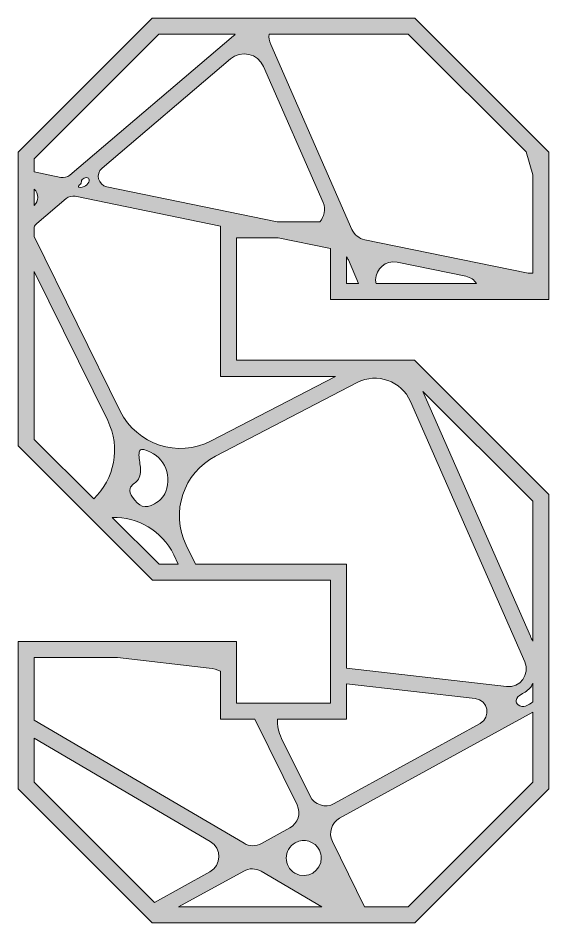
# Model space of a CAD drawing. Extents: x -1650 to 2650, y -4022 to 3022.
# Drawn here: x 919.9 to 1180.1, y -1822.5 to -1379 of the extents above; entities that cross this region are included whole.
import ezdxf

# ---------------------------------------------------------------- set-up
doc = ezdxf.new("R2010")
doc.units = 0
doc.header["$MEASUREMENT"] = 0
doc.layers.add('Layer 1', color=7, linetype='Continuous')

msp = doc.modelspace()

# ---------------------------------------------------------------- hatches: boundary and pattern name
at = {"layer": 'Layer 1', "true_color": 0xe6e7e8}
h = msp.add_hatch(color=254, dxfattribs=at)
h.dxf.hatch_style = 2
h.paths.add_polyline_path([(1176.27, -1440.86), (1164.12, -1428.71), (1120.26, -1384.86), (1114.36, -1378.96), (1108.97, -1378.96), (1047.48, -1378.96), (1029.12, -1378.96), (985.64, -1378.96), (919.92, -1444.67), (919.92, -1452.77), (919.92, -1463.82), (919.92, -1469.85), (919.92, -1490.79), (919.92, -1588.69), (950.6, -1619.31), (956.6, -1625.29), (985.76, -1654.4), (1002.33, -1654.4), (1010.82, -1654.4), (1073.01, -1654.4), (1073.01, -1696.71), (1073.01, -1704.37), (1073.01, -1714.78), (1049.01, -1714.78), (1032.08, -1714.78), (1026.99, -1714.78), (1026.99, -1705.23), (1026.99, -1685.99), (1026.99, -1684.52), (1025.88, -1684.52), (1018.33, -1684.52), (1008.92, -1684.52), (995.74, -1684.52), (966.86, -1684.52), (919.92, -1684.52), (919.92, -1686.8), (919.92, -1718.42), (919.92, -1727.24), (919.92, -1756.75), (979.52, -1816.36), (985.13, -1821.97), (985.64, -1822.47), (1082.11, -1822.47), (1097.14, -1822.47), (1114.37, -1822.47), (1180.08, -1756.68), (1180.08, -1721.55), (1180.08, -1707.25), (1180.08, -1699.17), (1180.08, -1692.44), (1180.08, -1612.5), (1116.84, -1549.31), (1114.24, -1546.71), (1089.27, -1546.71), (1026.99, -1546.71), (1026.99, -1486.65), (1047.31, -1486.65), (1073.01, -1491.92), (1073.01, -1516.9), (1090.28, -1516.9), (1099.6, -1516.9), (1144.93, -1516.9), (1164.68, -1516.9), (1180.08, -1516.9), (1180.08, -1513.87), (1180.08, -1500.34), (1180.08, -1481.98), (1180.08, -1455.45), (1180.08, -1444.67)])
edge = h.paths.add_edge_path()
edge.add_spline(control_points=[(1067.77, -1478.79), (1067.77, -1478.79), (1046.88, -1478.79), (1046.88, -1478.79), (1046.88, -1478.79), (963.43, -1461.68), (963.43, -1461.68), (959.11, -1460.8), (957.71, -1455.33), (961.06, -1452.47), (961.06, -1452.47), (1023.96, -1398.97), (1023.96, -1398.97), (1029.25, -1394.47), (1037.39, -1396.34), (1040.18, -1402.7), (1040.18, -1402.7), (1069.39, -1469.28), (1069.39, -1469.28), (1070.92, -1472.76), (1070.01, -1476.39), (1067.77, -1478.79)], knot_values=[0, 0, 0, 0, 1, 1, 1, 2, 2, 2, 3, 3, 3, 4, 4, 4, 5, 5, 5, 6, 6, 6, 7, 7, 7, 7], degree=3, periodic=1)
edge = h.paths.add_edge_path()
edge.add_spline(control_points=[(927.77, -1447.93), (927.77, -1447.93), (988.89, -1386.82), (988.89, -1386.82), (988.89, -1386.82), (1026.39, -1386.82), (1026.39, -1386.82), (1026.12, -1387.12), (1025.82, -1387.4), (1025.51, -1387.67), (1025.51, -1387.67), (945.29, -1455.89), (945.29, -1455.89), (944.05, -1456.95), (942.39, -1457.37), (940.8, -1457.05), (940.8, -1457.05), (927.77, -1454.38), (927.77, -1454.38), (927.77, -1454.38), (927.77, -1447.93), (927.77, -1447.93)], knot_values=[0, 0, 0, 0, 1, 1, 1, 2, 2, 2, 3, 3, 3, 4, 4, 4, 5, 5, 5, 6, 6, 6, 7, 7, 7, 7], degree=3, periodic=1)
edge = h.paths.add_edge_path()
edge.add_spline(control_points=[(954.81, -1458.69), (954.72, -1459.66), (953.72, -1460.64), (952.95, -1461.17), (952.31, -1461.62), (950.3, -1462.42), (949.63, -1461.84), (949.52, -1461.74), (949.48, -1461.57), (949.5, -1461.42), (949.56, -1460.74), (950.49, -1460.5), (950.8, -1459.89), (951.01, -1459.48), (950.89, -1458.97), (951.03, -1458.52), (951.26, -1457.78), (952.1, -1457.44), (952.85, -1457.27), (953.23, -1457.18), (953.63, -1457.12), (953.99, -1457.24), (954.56, -1457.45), (954.87, -1458.1), (954.81, -1458.69)], knot_values=[0, 0, 0, 0, 1, 1, 1, 2, 2, 2, 3, 3, 3, 4, 4, 4, 5, 5, 5, 6, 6, 6, 7, 7, 7, 8, 8, 8, 8], degree=3, periodic=1)
edge = h.paths.add_edge_path()
edge.add_spline(control_points=[(927.77, -1462.85), (928.93, -1463.87), (929.56, -1465.35), (929.56, -1466.85), (929.56, -1468.27), (929, -1469.7), (927.77, -1470.79), (927.77, -1470.79), (927.77, -1462.85), (927.77, -1462.85)], knot_values=[0, 0, 0, 0, 1, 1, 1, 2, 2, 2, 3, 3, 3, 3], degree=3, periodic=1)
edge = h.paths.add_edge_path()
edge.add_spline(control_points=[(927.77, -1585.44), (927.77, -1585.44), (927.77, -1503.13), (927.77, -1503.13), (927.77, -1503.13), (963.83, -1576.28), (963.83, -1576.28), (970.32, -1589.47), (967.16, -1604.94), (956.98, -1614.59), (956.98, -1614.59), (927.77, -1585.44), (927.77, -1585.44)], knot_values=[0, 0, 0, 0, 1, 1, 1, 2, 2, 2, 3, 3, 3, 4, 4, 4, 4], degree=3, periodic=1)
edge = h.paths.add_edge_path()
edge.add_spline(control_points=[(989.01, -1646.55), (989.01, -1646.55), (966.1, -1623.68), (966.1, -1623.68), (978.42, -1623.42), (990.38, -1630.17), (996.2, -1641.98), (996.2, -1641.98), (998.45, -1646.55), (998.45, -1646.55), (998.45, -1646.55), (989.01, -1646.55), (989.01, -1646.55)], knot_values=[0, 0, 0, 0, 1, 1, 1, 2, 2, 2, 3, 3, 3, 4, 4, 4, 4], degree=3, periodic=1)
edge = h.paths.add_edge_path()
edge.add_spline(control_points=[(979.89, -1599.09), (979.65, -1596.83), (979.04, -1594.58), (979.19, -1592.31), (979.22, -1591.64), (979.39, -1590.88), (979.97, -1590.55), (980.45, -1590.26), (981.06, -1590.36), (981.59, -1590.5), (990.83, -1592.82), (995.65, -1602.17), (992.28, -1611.04), (991.17, -1613.98), (989.43, -1615.44), (986.79, -1617.05), (982.07, -1619.91), (979.14, -1618.2), (975.96, -1613.71), (975.1, -1612.48), (974.36, -1610.94), (974.81, -1609.5), (975.34, -1607.77), (977.26, -1606.95), (978.44, -1605.58), (979.93, -1603.86), (980.13, -1601.36), (979.89, -1599.09)], knot_values=[0, 0, 0, 0, 1, 1, 1, 2, 2, 2, 3, 3, 3, 4, 4, 4, 5, 5, 5, 6, 6, 6, 7, 7, 7, 8, 8, 8, 9, 9, 9, 9], degree=3, periodic=1)
edge = h.paths.add_edge_path()
edge.add_spline(control_points=[(1006.94, -1646.55), (1006.94, -1646.55), (1002.37, -1637.27), (1002.37, -1637.27), (994.47, -1621.25), (1000.84, -1601.86), (1016.69, -1593.64), (1016.69, -1593.64), (1086.14, -1557.63), (1086.14, -1557.63), (1095.85, -1552.59), (1107.8, -1556.81), (1112.2, -1566.83), (1112.2, -1566.83), (1168.24, -1694.56), (1168.24, -1694.56), (1170.92, -1700.66), (1165.96, -1707.38), (1159.33, -1706.62), (1159.33, -1706.62), (1080.86, -1697.61), (1080.86, -1697.61), (1080.86, -1697.61), (1080.86, -1646.55), (1080.86, -1646.55), (1080.86, -1646.55), (1006.94, -1646.55), (1006.94, -1646.55)], knot_values=[0, 0, 0, 0, 1, 1, 1, 2, 2, 2, 3, 3, 3, 4, 4, 4, 5, 5, 5, 6, 6, 6, 7, 7, 7, 8, 8, 8, 9, 9, 9, 9], degree=3, periodic=1)
edge = h.paths.add_edge_path()
edge.add_spline(control_points=[(1172.23, -1714.17), (1170.11, -1715.71), (1167.29, -1717.48), (1165, -1715.6), (1164.36, -1715.08), (1163.95, -1714.25), (1164.02, -1713.42), (1164.13, -1712.07), (1165.4, -1711.13), (1166.56, -1710.44), (1168.24, -1709.44), (1170.01, -1708.47), (1171.17, -1706.91), (1171.61, -1706.31), (1171.94, -1705.66), (1172.23, -1704.98), (1172.23, -1704.98), (1172.23, -1714.17), (1172.23, -1714.17)], knot_values=[0, 0, 0, 0, 1, 1, 1, 2, 2, 2, 3, 3, 3, 4, 4, 4, 5, 5, 5, 6, 6, 6, 6], degree=3, periodic=1)
edge = h.paths.add_edge_path()
edge.add_spline(control_points=[(1080.86, -1722.64), (1080.86, -1722.64), (1080.86, -1705.27), (1080.86, -1705.27), (1080.86, -1705.27), (1143.96, -1712.52), (1143.96, -1712.52), (1150.28, -1713.24), (1151.93, -1721.65), (1146.36, -1724.7), (1146.36, -1724.7), (1074.81, -1764.01), (1074.81, -1764.01), (1070.53, -1766.36), (1065.15, -1764.67), (1062.99, -1760.28), (1062.99, -1760.28), (1049.05, -1732), (1049.05, -1732), (1047.53, -1728.91), (1046.9, -1725.72), (1047.02, -1722.64), (1047.02, -1722.64), (1080.86, -1722.64), (1080.86, -1722.64)], knot_values=[0, 0, 0, 0, 1, 1, 1, 2, 2, 2, 3, 3, 3, 4, 4, 4, 5, 5, 5, 6, 6, 6, 7, 7, 7, 8, 8, 8, 8], degree=3, periodic=1)
edge = h.paths.add_edge_path()
edge.add_spline(control_points=[(1068.54, -1790.71), (1068.54, -1796.83), (1061.67, -1801.64), (1055.57, -1798.07), (1052.75, -1796.41), (1051.34, -1793.53), (1051.34, -1790.67), (1051.34, -1787.72), (1052.82, -1784.77), (1055.79, -1783.15), (1060.07, -1780.79), (1065.45, -1782.49), (1067.61, -1786.87), (1068.25, -1788.17), (1068.54, -1789.47), (1068.54, -1790.71)], knot_values=[0, 0, 0, 0, 1, 1, 1, 2, 2, 2, 3, 3, 3, 4, 4, 4, 5, 5, 5, 5], degree=3, periodic=1)
edge = h.paths.add_edge_path()
edge.add_spline(control_points=[(927.77, -1692.38), (927.77, -1692.38), (968.56, -1692.38), (968.56, -1692.38), (968.56, -1692.38), (1013.58, -1697.55), (1013.58, -1697.55), (1015.52, -1697.77), (1017.39, -1698.28), (1019.14, -1699.04), (1019.14, -1699.04), (1019.14, -1722.64), (1019.14, -1722.64), (1019.14, -1722.64), (1035.95, -1722.64), (1035.95, -1722.64), (1035.95, -1722.64), (1056.65, -1764.64), (1056.65, -1764.64), (1058.68, -1768.75), (1057.11, -1773.73), (1053.08, -1775.94), (1053.08, -1775.94), (1039.19, -1783.59), (1039.19, -1783.59), (1036.53, -1785.04), (1033.32, -1784.99), (1030.71, -1783.46), (1030.71, -1783.46), (927.77, -1723.03), (927.77, -1723.03), (927.77, -1723.03), (927.77, -1692.38), (927.77, -1692.38)], knot_values=[0, 0, 0, 0, 1, 1, 1, 2, 2, 2, 3, 3, 3, 4, 4, 4, 5, 5, 5, 6, 6, 6, 7, 7, 7, 8, 8, 8, 9, 9, 9, 10, 10, 10, 11, 11, 11, 11], degree=3, periodic=1)
edge = h.paths.add_edge_path()
edge.add_spline(control_points=[(927.77, -1753.5), (927.77, -1753.5), (927.77, -1731.85), (927.77, -1731.85), (927.77, -1731.85), (1014.12, -1782.55), (1014.12, -1782.55), (1019.87, -1785.92), (1019.74, -1794.26), (1013.91, -1797.47), (1013.91, -1797.47), (986.7, -1812.42), (986.7, -1812.42), (986.7, -1812.42), (927.77, -1753.5), (927.77, -1753.5)], knot_values=[0, 0, 0, 0, 1, 1, 1, 2, 2, 2, 3, 3, 3, 4, 4, 4, 5, 5, 5, 5], degree=3, periodic=1)
edge = h.paths.add_edge_path()
edge.add_spline(control_points=[(998.51, -1814.61), (998.51, -1814.61), (1030.51, -1797.03), (1030.51, -1797.03), (1033.16, -1795.58), (1036.38, -1795.62), (1038.99, -1797.16), (1038.99, -1797.16), (1068.73, -1814.61), (1068.73, -1814.61), (1068.73, -1814.61), (998.51, -1814.61), (998.51, -1814.61)], knot_values=[0, 0, 0, 0, 1, 1, 1, 2, 2, 2, 3, 3, 3, 4, 4, 4, 4], degree=3, periodic=1)
edge = h.paths.add_edge_path()
edge.add_spline(control_points=[(1172.23, -1753.43), (1172.23, -1753.43), (1111.11, -1814.61), (1111.11, -1814.61), (1111.11, -1814.61), (1089.77, -1814.61), (1089.77, -1814.61), (1089.77, -1814.61), (1073.95, -1782.52), (1073.95, -1782.52), (1071.92, -1778.4), (1073.49, -1773.42), (1077.52, -1771.21), (1077.52, -1771.21), (1172.23, -1719.18), (1172.23, -1719.18), (1172.23, -1719.18), (1172.23, -1753.43), (1172.23, -1753.43)], knot_values=[0, 0, 0, 0, 1, 1, 1, 2, 2, 2, 3, 3, 3, 4, 4, 4, 5, 5, 5, 6, 6, 6, 6], degree=3, periodic=1)
edge = h.paths.add_edge_path()
edge.add_spline(control_points=[(1172.23, -1615.76), (1172.23, -1615.76), (1172.23, -1684.34), (1172.23, -1684.34), (1171.79, -1683.57), (1171.38, -1682.78), (1171.02, -1681.96), (1171.02, -1681.96), (1118.36, -1561.94), (1118.36, -1561.94), (1118.36, -1561.94), (1172.23, -1615.76), (1172.23, -1615.76)], knot_values=[0, 0, 0, 0, 1, 1, 1, 2, 2, 2, 3, 3, 3, 4, 4, 4, 4], degree=3, periodic=1)
edge = h.paths.add_edge_path()
edge.add_spline(control_points=[(1075.5, -1554.57), (1075.5, -1554.57), (1014.52, -1586.19), (1014.52, -1586.19), (998.21, -1594.65), (978.12, -1588.05), (969.99, -1571.56), (969.99, -1571.56), (927.81, -1486), (927.81, -1486), (927.8, -1485.97), (927.78, -1485.94), (927.77, -1485.91), (927.77, -1485.91), (927.77, -1481.42), (927.77, -1481.42), (928.08, -1480.74), (928.54, -1480.13), (929.13, -1479.63), (929.13, -1479.63), (943.47, -1467.43), (943.47, -1467.43), (944.71, -1466.38), (946.36, -1465.96), (947.96, -1466.28), (947.96, -1466.28), (1019.14, -1480.88), (1019.14, -1480.88), (1019.14, -1480.88), (1019.14, -1554.57), (1019.14, -1554.57), (1019.14, -1554.57), (1075.5, -1554.57), (1075.5, -1554.57)], knot_values=[0, 0, 0, 0, 1, 1, 1, 2, 2, 2, 3, 3, 3, 4, 4, 4, 5, 5, 5, 6, 6, 6, 7, 7, 7, 8, 8, 8, 9, 9, 9, 10, 10, 10, 11, 11, 11, 11], degree=3, periodic=1)
edge = h.paths.add_edge_path()
edge.add_spline(control_points=[(1080.86, -1509.04), (1080.86, -1509.04), (1080.86, -1495.91), (1080.86, -1495.91), (1081.23, -1496.41), (1081.53, -1496.94), (1081.78, -1497.51), (1081.78, -1497.51), (1086.84, -1509.04), (1086.84, -1509.04), (1086.84, -1509.04), (1080.86, -1509.04), (1080.86, -1509.04)], knot_values=[0, 0, 0, 0, 1, 1, 1, 2, 2, 2, 3, 3, 3, 4, 4, 4, 4], degree=3, periodic=1)
edge = h.paths.add_edge_path()
edge.add_spline(control_points=[(1095.34, -1509.04), (1095.21, -1508.43), (1095.15, -1507.81), (1095.15, -1507.2), (1095.15, -1501.96), (1099.99, -1497.45), (1105.7, -1498.62), (1105.7, -1498.62), (1139.4, -1505.54), (1139.4, -1505.54), (1141.74, -1506.02), (1143.46, -1507.35), (1144.52, -1509.04), (1144.52, -1509.04), (1095.34, -1509.04), (1095.34, -1509.04)], knot_values=[0, 0, 0, 0, 1, 1, 1, 2, 2, 2, 3, 3, 3, 4, 4, 4, 5, 5, 5, 5], degree=3, periodic=1)
edge = h.paths.add_edge_path()
edge.add_spline(control_points=[(1172.23, -1503.91), (1171.18, -1504.08), (1170.11, -1504.06), (1169.05, -1503.85), (1169.05, -1503.85), (1089.79, -1487.59), (1089.79, -1487.59), (1087, -1487.02), (1084.66, -1485.13), (1083.52, -1482.53), (1083.52, -1482.53), (1043.73, -1391.86), (1043.73, -1391.86), (1043.02, -1390.24), (1042.75, -1388.51), (1042.9, -1386.82), (1042.9, -1386.82), (1111.11, -1386.82), (1111.11, -1386.82), (1111.11, -1386.82), (1168.87, -1444.57), (1168.87, -1444.57), (1168.87, -1444.57), (1172.23, -1455.77), (1172.23, -1455.77), (1172.23, -1455.77), (1172.23, -1503.91), (1172.23, -1503.91)], knot_values=[0, 0, 0, 0, 1, 1, 1, 2, 2, 2, 3, 3, 3, 4, 4, 4, 5, 5, 5, 6, 6, 6, 7, 7, 7, 8, 8, 8, 9, 9, 9, 9], degree=3, periodic=1)

# ---------------------------------------------------------------- linework, layer by layer
at = {"layer": 'Layer 1', "lineweight": 0}
msp.add_lwpolyline([(1176.27, -1440.86), (1164.12, -1428.71), (1120.26, -1384.86), (1114.36, -1378.96), (1108.97, -1378.96), (1047.48, -1378.96), (1029.12, -1378.96), (985.64, -1378.96), (919.92, -1444.67), (919.92, -1452.77), (919.92, -1463.82), (919.92, -1469.85), (919.92, -1490.79), (919.92, -1588.69), (950.6, -1619.31), (956.6, -1625.29), (985.76, -1654.4), (1002.33, -1654.4), (1010.82, -1654.4), (1073.01, -1654.4), (1073.01, -1696.71), (1073.01, -1704.37), (1073.01, -1714.78), (1049.01, -1714.78), (1032.08, -1714.78), (1026.99, -1714.78), (1026.99, -1705.23), (1026.99, -1685.99), (1026.99, -1684.52), (1025.88, -1684.52), (1018.33, -1684.52), (1008.92, -1684.52), (995.74, -1684.52), (966.86, -1684.52), (919.92, -1684.52), (919.92, -1686.8), (919.92, -1718.42), (919.92, -1727.24), (919.92, -1756.75), (979.52, -1816.36), (985.13, -1821.97), (985.64, -1822.47), (1082.11, -1822.47), (1097.14, -1822.47), (1114.37, -1822.47), (1180.08, -1756.68), (1180.08, -1721.55), (1180.08, -1707.25), (1180.08, -1699.17), (1180.08, -1692.44), (1180.08, -1612.5), (1116.84, -1549.31), (1114.24, -1546.71), (1089.27, -1546.71), (1026.99, -1546.71), (1026.99, -1486.65), (1047.31, -1486.65), (1073.01, -1491.92), (1073.01, -1516.9), (1090.28, -1516.9), (1099.6, -1516.9), (1144.93, -1516.9), (1164.68, -1516.9), (1180.08, -1516.9), (1180.08, -1513.87), (1180.08, -1500.34), (1180.08, -1481.98), (1180.08, -1455.45), (1180.08, -1444.67), (1176.27, -1440.86)], dxfattribs=at)
for points, knots in [([(927.77, -1447.93), (927.77, -1447.93), (988.89, -1386.82), (988.89, -1386.82), (988.89, -1386.82), (1026.39, -1386.82), (1026.39, -1386.82), (1026.12, -1387.12), (1025.82, -1387.4), (1025.51, -1387.67), (1025.51, -1387.67), (945.29, -1455.89), (945.29, -1455.89), (944.05, -1456.95), (942.39, -1457.37), (940.8, -1457.05), (940.8, -1457.05), (927.77, -1454.38), (927.77, -1454.38), (927.77, -1454.38), (927.77, -1447.93), (927.77, -1447.93)], [0, 0, 0, 0, 1, 1, 1, 2, 2, 2, 3, 3, 3, 4, 4, 4, 5, 5, 5, 6, 6, 6, 7, 7, 7, 7]), ([(1172.23, -1503.91), (1171.18, -1504.08), (1170.11, -1504.06), (1169.05, -1503.85), (1169.05, -1503.85), (1089.79, -1487.59), (1089.79, -1487.59), (1087, -1487.02), (1084.66, -1485.13), (1083.52, -1482.53), (1083.52, -1482.53), (1043.73, -1391.86), (1043.73, -1391.86), (1043.02, -1390.24), (1042.75, -1388.51), (1042.9, -1386.82), (1042.9, -1386.82), (1111.11, -1386.82), (1111.11, -1386.82), (1111.11, -1386.82), (1168.87, -1444.57), (1168.87, -1444.57), (1168.87, -1444.57), (1172.23, -1455.77), (1172.23, -1455.77), (1172.23, -1455.77), (1172.23, -1503.91), (1172.23, -1503.91)], [0, 0, 0, 0, 1, 1, 1, 2, 2, 2, 3, 3, 3, 4, 4, 4, 5, 5, 5, 6, 6, 6, 7, 7, 7, 8, 8, 8, 9, 9, 9, 9]), ([(1067.77, -1478.79), (1067.77, -1478.79), (1046.88, -1478.79), (1046.88, -1478.79), (1046.88, -1478.79), (963.43, -1461.68), (963.43, -1461.68), (959.11, -1460.8), (957.71, -1455.33), (961.06, -1452.47), (961.06, -1452.47), (1023.96, -1398.97), (1023.96, -1398.97), (1029.25, -1394.47), (1037.39, -1396.34), (1040.18, -1402.7), (1040.18, -1402.7), (1069.39, -1469.28), (1069.39, -1469.28), (1070.92, -1472.76), (1070.01, -1476.39), (1067.77, -1478.79)], [0, 0, 0, 0, 1, 1, 1, 2, 2, 2, 3, 3, 3, 4, 4, 4, 5, 5, 5, 6, 6, 6, 7, 7, 7, 7]), ([(954.81, -1458.69), (954.72, -1459.66), (953.72, -1460.64), (952.95, -1461.17), (952.31, -1461.62), (950.3, -1462.42), (949.63, -1461.84), (949.52, -1461.74), (949.48, -1461.57), (949.5, -1461.42), (949.56, -1460.74), (950.49, -1460.5), (950.8, -1459.89), (951.01, -1459.48), (950.89, -1458.97), (951.03, -1458.52), (951.26, -1457.78), (952.1, -1457.44), (952.85, -1457.27), (953.23, -1457.18), (953.63, -1457.12), (953.99, -1457.24), (954.56, -1457.45), (954.87, -1458.1), (954.81, -1458.69)], [0, 0, 0, 0, 1, 1, 1, 2, 2, 2, 3, 3, 3, 4, 4, 4, 5, 5, 5, 6, 6, 6, 7, 7, 7, 8, 8, 8, 8]), ([(927.77, -1462.85), (928.93, -1463.87), (929.56, -1465.35), (929.56, -1466.85), (929.56, -1468.27), (929, -1469.7), (927.77, -1470.79), (927.77, -1470.79), (927.77, -1462.85), (927.77, -1462.85)], [0, 0, 0, 0, 1, 1, 1, 2, 2, 2, 3, 3, 3, 3]), ([(1075.5, -1554.57), (1075.5, -1554.57), (1014.52, -1586.19), (1014.52, -1586.19), (998.21, -1594.65), (978.12, -1588.05), (969.99, -1571.56), (969.99, -1571.56), (927.81, -1486), (927.81, -1486), (927.8, -1485.97), (927.78, -1485.94), (927.77, -1485.91), (927.77, -1485.91), (927.77, -1481.42), (927.77, -1481.42), (928.08, -1480.74), (928.54, -1480.13), (929.13, -1479.63), (929.13, -1479.63), (943.47, -1467.43), (943.47, -1467.43), (944.71, -1466.38), (946.36, -1465.96), (947.96, -1466.28), (947.96, -1466.28), (1019.14, -1480.88), (1019.14, -1480.88), (1019.14, -1480.88), (1019.14, -1554.57), (1019.14, -1554.57), (1019.14, -1554.57), (1075.5, -1554.57), (1075.5, -1554.57)], [0, 0, 0, 0, 1, 1, 1, 2, 2, 2, 3, 3, 3, 4, 4, 4, 5, 5, 5, 6, 6, 6, 7, 7, 7, 8, 8, 8, 9, 9, 9, 10, 10, 10, 11, 11, 11, 11]), ([(1080.86, -1509.04), (1080.86, -1509.04), (1080.86, -1495.91), (1080.86, -1495.91), (1081.23, -1496.41), (1081.53, -1496.94), (1081.78, -1497.51), (1081.78, -1497.51), (1086.84, -1509.04), (1086.84, -1509.04), (1086.84, -1509.04), (1080.86, -1509.04), (1080.86, -1509.04)], [0, 0, 0, 0, 1, 1, 1, 2, 2, 2, 3, 3, 3, 4, 4, 4, 4]), ([(1095.34, -1509.04), (1095.21, -1508.43), (1095.15, -1507.81), (1095.15, -1507.2), (1095.15, -1501.96), (1099.99, -1497.45), (1105.7, -1498.62), (1105.7, -1498.62), (1139.4, -1505.54), (1139.4, -1505.54), (1141.74, -1506.02), (1143.46, -1507.35), (1144.52, -1509.04), (1144.52, -1509.04), (1095.34, -1509.04), (1095.34, -1509.04)], [0, 0, 0, 0, 1, 1, 1, 2, 2, 2, 3, 3, 3, 4, 4, 4, 5, 5, 5, 5]), ([(927.77, -1585.44), (927.77, -1585.44), (927.77, -1503.13), (927.77, -1503.13), (927.77, -1503.13), (963.83, -1576.28), (963.83, -1576.28), (970.32, -1589.47), (967.16, -1604.94), (956.98, -1614.59), (956.98, -1614.59), (927.77, -1585.44), (927.77, -1585.44)], [0, 0, 0, 0, 1, 1, 1, 2, 2, 2, 3, 3, 3, 4, 4, 4, 4]), ([(1006.94, -1646.55), (1006.94, -1646.55), (1002.37, -1637.27), (1002.37, -1637.27), (994.47, -1621.25), (1000.84, -1601.86), (1016.69, -1593.64), (1016.69, -1593.64), (1086.14, -1557.63), (1086.14, -1557.63), (1095.85, -1552.59), (1107.8, -1556.81), (1112.2, -1566.83), (1112.2, -1566.83), (1168.24, -1694.56), (1168.24, -1694.56), (1170.92, -1700.66), (1165.96, -1707.38), (1159.33, -1706.62), (1159.33, -1706.62), (1080.86, -1697.61), (1080.86, -1697.61), (1080.86, -1697.61), (1080.86, -1646.55), (1080.86, -1646.55), (1080.86, -1646.55), (1006.94, -1646.55), (1006.94, -1646.55)], [0, 0, 0, 0, 1, 1, 1, 2, 2, 2, 3, 3, 3, 4, 4, 4, 5, 5, 5, 6, 6, 6, 7, 7, 7, 8, 8, 8, 9, 9, 9, 9]), ([(1172.23, -1615.76), (1172.23, -1615.76), (1172.23, -1684.34), (1172.23, -1684.34), (1171.79, -1683.57), (1171.38, -1682.78), (1171.02, -1681.96), (1171.02, -1681.96), (1118.36, -1561.94), (1118.36, -1561.94), (1118.36, -1561.94), (1172.23, -1615.76), (1172.23, -1615.76)], [0, 0, 0, 0, 1, 1, 1, 2, 2, 2, 3, 3, 3, 4, 4, 4, 4]), ([(979.89, -1599.09), (979.65, -1596.83), (979.04, -1594.58), (979.19, -1592.31), (979.22, -1591.64), (979.39, -1590.88), (979.97, -1590.55), (980.45, -1590.26), (981.06, -1590.36), (981.59, -1590.5), (990.83, -1592.82), (995.65, -1602.17), (992.28, -1611.04), (991.17, -1613.98), (989.43, -1615.44), (986.79, -1617.05), (982.07, -1619.91), (979.14, -1618.2), (975.96, -1613.71), (975.1, -1612.48), (974.36, -1610.94), (974.81, -1609.5), (975.34, -1607.77), (977.26, -1606.95), (978.44, -1605.58), (979.93, -1603.86), (980.13, -1601.36), (979.89, -1599.09)], [0, 0, 0, 0, 1, 1, 1, 2, 2, 2, 3, 3, 3, 4, 4, 4, 5, 5, 5, 6, 6, 6, 7, 7, 7, 8, 8, 8, 9, 9, 9, 9]), ([(989.01, -1646.55), (989.01, -1646.55), (966.1, -1623.68), (966.1, -1623.68), (978.42, -1623.42), (990.38, -1630.17), (996.2, -1641.98), (996.2, -1641.98), (998.45, -1646.55), (998.45, -1646.55), (998.45, -1646.55), (989.01, -1646.55), (989.01, -1646.55)], [0, 0, 0, 0, 1, 1, 1, 2, 2, 2, 3, 3, 3, 4, 4, 4, 4]), ([(927.77, -1692.38), (927.77, -1692.38), (968.56, -1692.38), (968.56, -1692.38), (968.56, -1692.38), (1013.58, -1697.55), (1013.58, -1697.55), (1015.52, -1697.77), (1017.39, -1698.28), (1019.14, -1699.04), (1019.14, -1699.04), (1019.14, -1722.64), (1019.14, -1722.64), (1019.14, -1722.64), (1035.95, -1722.64), (1035.95, -1722.64), (1035.95, -1722.64), (1056.65, -1764.64), (1056.65, -1764.64), (1058.68, -1768.75), (1057.11, -1773.73), (1053.08, -1775.94), (1053.08, -1775.94), (1039.19, -1783.59), (1039.19, -1783.59), (1036.53, -1785.04), (1033.32, -1784.99), (1030.71, -1783.46), (1030.71, -1783.46), (927.77, -1723.03), (927.77, -1723.03), (927.77, -1723.03), (927.77, -1692.38), (927.77, -1692.38)], [0, 0, 0, 0, 1, 1, 1, 2, 2, 2, 3, 3, 3, 4, 4, 4, 5, 5, 5, 6, 6, 6, 7, 7, 7, 8, 8, 8, 9, 9, 9, 10, 10, 10, 11, 11, 11, 11]), ([(1080.86, -1722.64), (1080.86, -1722.64), (1080.86, -1705.27), (1080.86, -1705.27), (1080.86, -1705.27), (1143.96, -1712.52), (1143.96, -1712.52), (1150.28, -1713.24), (1151.93, -1721.65), (1146.36, -1724.7), (1146.36, -1724.7), (1074.81, -1764.01), (1074.81, -1764.01), (1070.53, -1766.36), (1065.15, -1764.67), (1062.99, -1760.28), (1062.99, -1760.28), (1049.05, -1732), (1049.05, -1732), (1047.53, -1728.91), (1046.9, -1725.72), (1047.02, -1722.64), (1047.02, -1722.64), (1080.86, -1722.64), (1080.86, -1722.64)], [0, 0, 0, 0, 1, 1, 1, 2, 2, 2, 3, 3, 3, 4, 4, 4, 5, 5, 5, 6, 6, 6, 7, 7, 7, 8, 8, 8, 8]), ([(1172.23, -1714.17), (1170.11, -1715.71), (1167.29, -1717.48), (1165, -1715.6), (1164.36, -1715.08), (1163.95, -1714.25), (1164.02, -1713.42), (1164.13, -1712.07), (1165.4, -1711.13), (1166.56, -1710.44), (1168.24, -1709.44), (1170.01, -1708.47), (1171.17, -1706.91), (1171.61, -1706.31), (1171.94, -1705.66), (1172.23, -1704.98), (1172.23, -1704.98), (1172.23, -1714.17), (1172.23, -1714.17)], [0, 0, 0, 0, 1, 1, 1, 2, 2, 2, 3, 3, 3, 4, 4, 4, 5, 5, 5, 6, 6, 6, 6]), ([(1172.23, -1753.43), (1172.23, -1753.43), (1111.11, -1814.61), (1111.11, -1814.61), (1111.11, -1814.61), (1089.77, -1814.61), (1089.77, -1814.61), (1089.77, -1814.61), (1073.95, -1782.52), (1073.95, -1782.52), (1071.92, -1778.4), (1073.49, -1773.42), (1077.52, -1771.21), (1077.52, -1771.21), (1172.23, -1719.18), (1172.23, -1719.18), (1172.23, -1719.18), (1172.23, -1753.43), (1172.23, -1753.43)], [0, 0, 0, 0, 1, 1, 1, 2, 2, 2, 3, 3, 3, 4, 4, 4, 5, 5, 5, 6, 6, 6, 6]), ([(927.77, -1753.5), (927.77, -1753.5), (927.77, -1731.85), (927.77, -1731.85), (927.77, -1731.85), (1014.12, -1782.55), (1014.12, -1782.55), (1019.87, -1785.92), (1019.74, -1794.26), (1013.91, -1797.47), (1013.91, -1797.47), (986.7, -1812.42), (986.7, -1812.42), (986.7, -1812.42), (927.77, -1753.5), (927.77, -1753.5)], [0, 0, 0, 0, 1, 1, 1, 2, 2, 2, 3, 3, 3, 4, 4, 4, 5, 5, 5, 5]), ([(1068.54, -1790.71), (1068.54, -1796.83), (1061.67, -1801.64), (1055.57, -1798.07), (1052.75, -1796.41), (1051.34, -1793.53), (1051.34, -1790.67), (1051.34, -1787.72), (1052.82, -1784.77), (1055.79, -1783.15), (1060.07, -1780.79), (1065.45, -1782.49), (1067.61, -1786.87), (1068.25, -1788.17), (1068.54, -1789.47), (1068.54, -1790.71)], [0, 0, 0, 0, 1, 1, 1, 2, 2, 2, 3, 3, 3, 4, 4, 4, 5, 5, 5, 5]), ([(998.51, -1814.61), (998.51, -1814.61), (1030.51, -1797.03), (1030.51, -1797.03), (1033.16, -1795.58), (1036.38, -1795.62), (1038.99, -1797.16), (1038.99, -1797.16), (1068.73, -1814.61), (1068.73, -1814.61), (1068.73, -1814.61), (998.51, -1814.61), (998.51, -1814.61)], [0, 0, 0, 0, 1, 1, 1, 2, 2, 2, 3, 3, 3, 4, 4, 4, 4])]:
    msp.add_open_spline(points, degree=3, knots=knots, dxfattribs=at)

doc.saveas('drawing.dxf')
